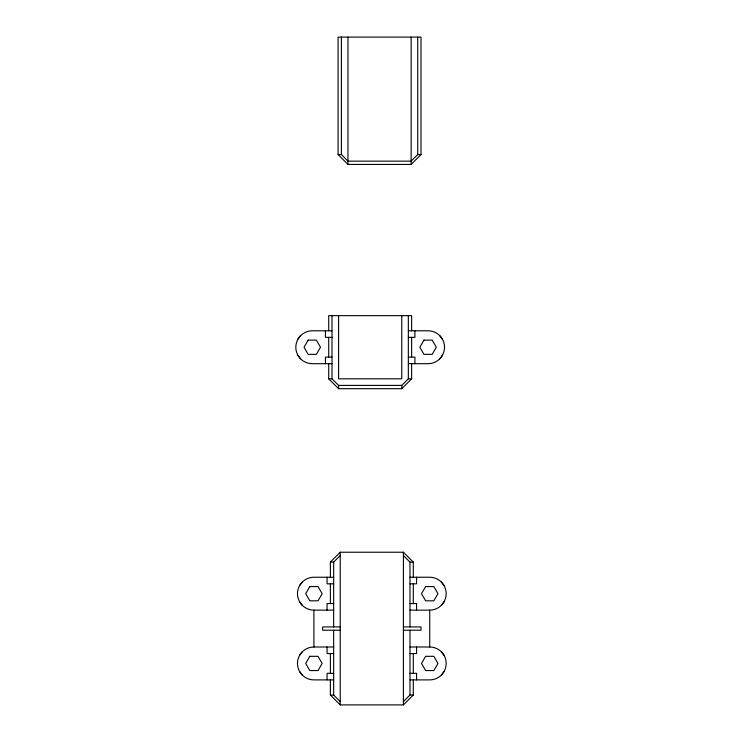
<?xml version="1.0" encoding="UTF-8"?>
<svg xmlns="http://www.w3.org/2000/svg" width="742" height="742" viewBox="0 0 742 742"><rect width="100%" height="100%" fill="white"/><g stroke="black" fill="none" stroke-linecap="round" stroke-linejoin="round"><path stroke-width="1.11" d="M298.024 339.011L300.631 335.607M439.718 358.868L442.334 355.464M299.666 585.466L302.282 582.062M299.666 655.214L302.282 651.81M441.369 605.324L443.976 601.92M441.369 675.072L443.976 671.668M417.727 37.1L417.727 154.559L411.142 161.144L347.97 161.144L341.394 154.559L341.394 37.1M411.142 164.436L421.011 154.559L421.011 37.1L338.102 37.1L338.102 154.559L347.97 164.436L411.142 164.436L411.142 37.1M332.008 315.656L332.008 378.828L338.593 385.404L401.765 385.404L408.341 378.828L408.341 315.656M328.715 363.691L328.715 378.828L338.593 388.697L401.765 388.697L411.634 378.828L411.634 363.691M330.366 577.239L330.366 562.102L340.235 552.233L403.407 552.233L413.285 562.102L413.285 577.239M333.659 626.925L333.659 562.102L340.235 555.526M403.407 701.607L409.992 695.031L409.992 630.208M330.366 679.895L330.366 695.031L340.235 704.9L403.407 704.9L413.285 695.031L413.285 679.895M338.102 154.559L341.394 154.559M417.727 154.559L421.011 154.559M332.008 330.793L312.271 330.793A16.454 16.454 0 0 0 295.817 347.237A16.454 16.454 0 0 0 312.271 363.691L332.008 363.691M408.341 330.793L428.088 330.793A16.454 16.454 0 0 1 444.532 347.237A16.454 16.454 0 0 1 428.088 363.691L408.341 363.691M332.008 337.369L325.432 337.369L325.432 330.793M408.341 337.369L414.926 337.369L414.926 330.793M332.008 357.106L325.432 357.106L325.432 363.691M408.341 357.106L414.926 357.106L414.926 363.691M328.715 378.828L332.008 378.828M408.341 378.828L411.634 378.828M330.366 562.102L333.659 562.102M403.407 555.526L409.992 562.102L413.285 562.102M333.659 577.239L313.912 577.239A16.454 16.454 0 0 0 297.468 593.693A16.454 16.454 0 0 0 313.912 610.137L313.912 646.996A16.454 16.454 0 0 0 297.468 663.441A16.454 16.454 0 0 0 313.912 679.895L333.659 679.895M409.992 577.239L429.729 577.239A16.454 16.454 0 0 1 446.183 593.693A16.454 16.454 0 0 1 429.729 610.137L429.729 646.996A16.454 16.454 0 0 1 446.183 663.441A16.454 16.454 0 0 1 429.729 679.895L409.992 679.895M333.659 583.815L327.074 583.815L327.074 577.239M409.992 583.815L416.568 583.815L416.568 577.239M333.659 603.561L327.074 603.561L327.074 610.137M409.992 603.561L416.568 603.561L416.568 610.137M313.912 610.137L333.659 610.137M409.992 610.137L429.729 610.137M340.235 626.925L322.659 626.925L322.659 630.208L340.235 630.208M403.407 626.925L420.992 626.925L420.992 630.208L403.407 630.208M313.912 646.996L333.659 646.996M409.992 646.996L429.729 646.996M333.659 653.572L327.074 653.572L327.074 646.996M409.992 653.572L416.568 653.572L416.568 646.996M333.659 673.309L327.074 673.309L327.074 679.895M409.992 673.309L416.568 673.309L416.568 679.895M330.366 695.031L333.659 695.031L340.235 701.607M409.992 695.031L413.285 695.031M439.718 335.607L442.334 339.011M298.024 355.464L300.631 358.868M441.369 582.062L443.976 585.466M441.369 651.81L443.976 655.214M299.666 601.92L302.282 605.324M299.666 671.668L302.282 675.072M413.285 583.815L413.285 603.561M413.285 653.572L413.285 673.309M411.634 330.793L411.634 315.656L328.715 315.656L328.715 330.793M411.634 337.369L411.634 357.106M409.992 562.102L409.992 626.925M403.407 552.233L403.407 704.9M401.765 315.656L401.765 378.828L338.593 378.828L338.593 315.656M401.765 385.404L401.765 388.697M347.97 37.1L347.97 164.436M340.235 552.233L340.235 704.9M338.593 385.404L338.593 388.697M333.659 630.208L333.659 695.031M330.366 583.815L330.366 603.561M330.366 653.572L330.366 673.309M328.715 337.369L328.715 357.106M308.153 340.114L304.044 347.237L308.153 354.361L316.38 354.361L320.488 347.237L316.38 340.114L308.153 340.114M423.97 340.114L419.861 347.237L423.97 354.361L432.196 354.361L436.305 347.237L432.196 340.114L423.97 340.114M309.804 586.57L305.695 593.693L309.804 600.816L318.03 600.816L322.139 593.693L318.03 586.57L309.804 586.57M309.804 656.318L305.695 663.441L309.804 670.564L318.03 670.564L322.139 663.441L318.03 656.318L309.804 656.318M425.62 586.57L421.512 593.693L425.62 600.816L433.847 600.816L437.956 593.693L433.847 586.57L425.62 586.57M425.62 656.318L421.512 663.441L425.62 670.564L433.847 670.564L437.956 663.441L433.847 656.318L425.62 656.318"/></g></svg>
